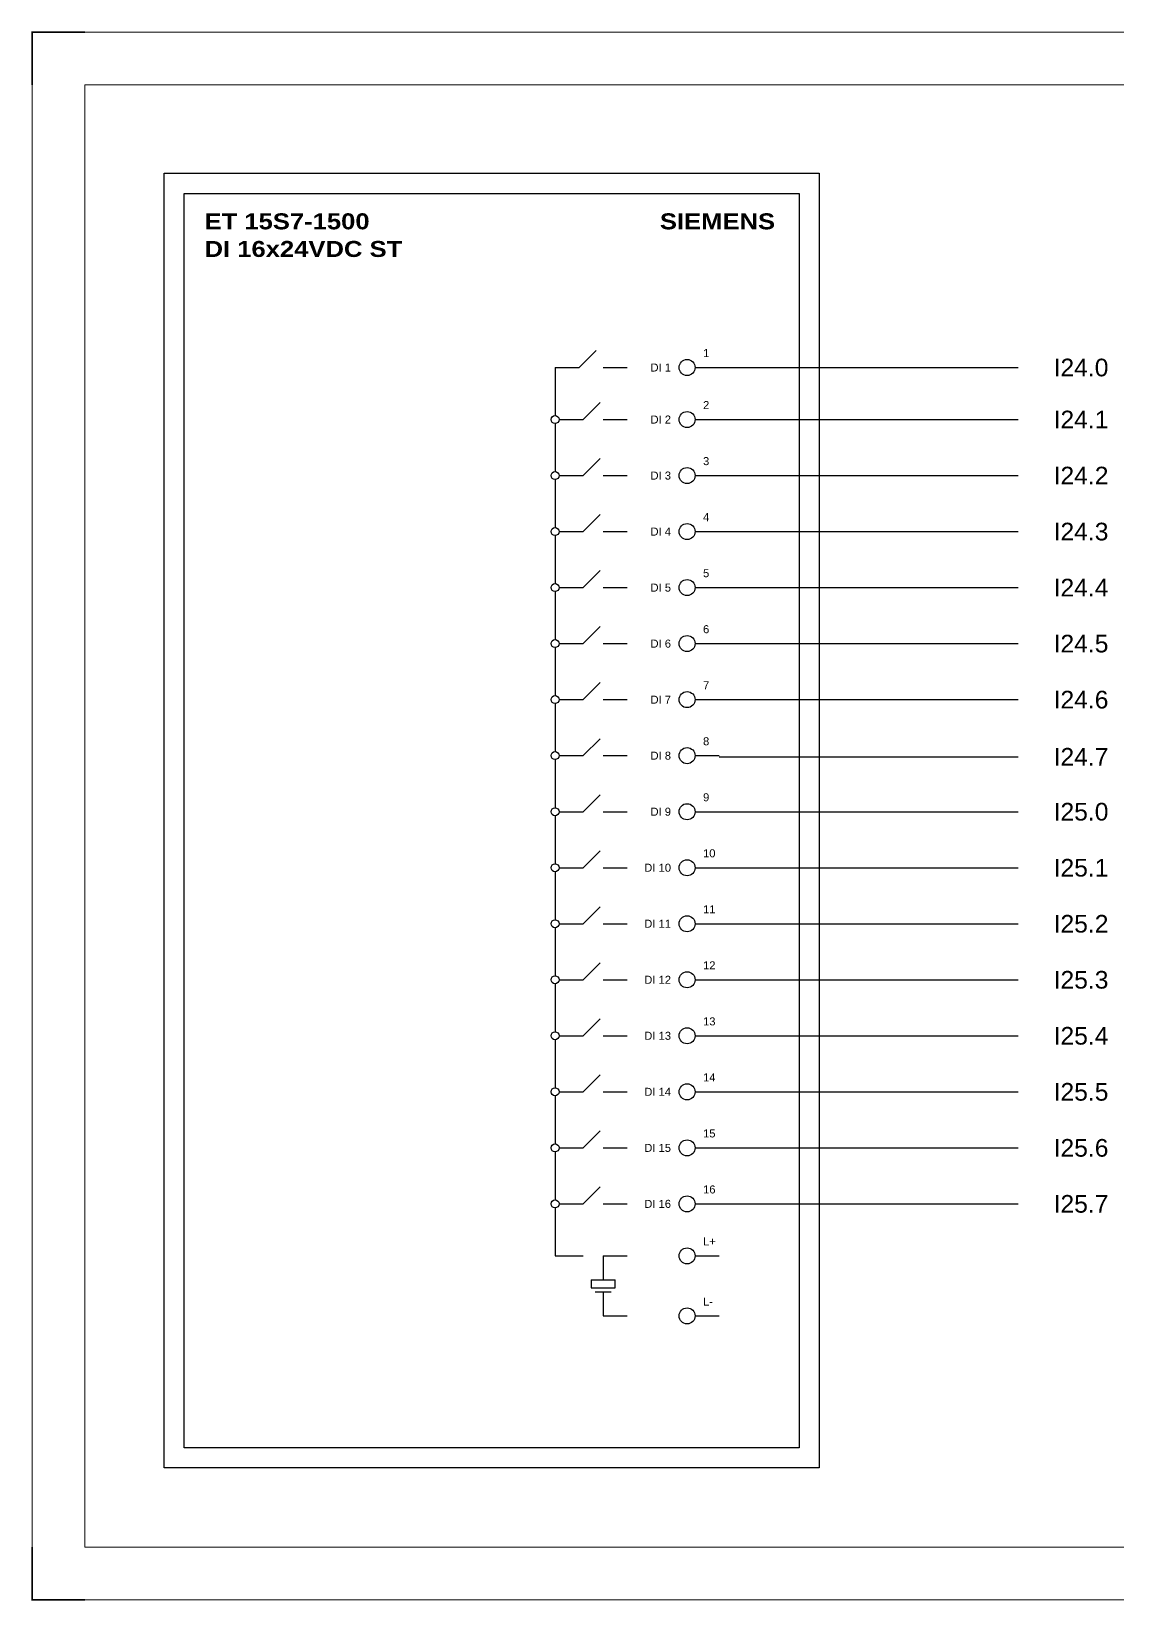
# Model space of a CAD drawing. Header units: centimetres. Extents: x 17259 to 54652, y 10858 to 53453.
# Drawn here: x 17259 to 20335, y 34615 to 39059 of the extents above; entities that cross this region are included whole.
import ezdxf
from ezdxf.enums import TextEntityAlignment as Align

# ---------------------------------------------------------------- set-up
doc = ezdxf.new("R2010")
doc.units = ezdxf.units.CM
doc.header["$MEASUREMENT"] = 0
doc.layers.add('Etiket-Line-L', color=7, linetype='Continuous')
doc.layers.add('EtIket-Line-S', color=2, linetype='Continuous')
doc.styles.add('Bold', font='ariblk.ttf', dxfattribs={"height": 25.4})
doc.styles.get("Standard").update_dxf_attribs({"font": 'arial.ttf'})

# ---------------------------------------------------------------- blocks, each defined once
blk = doc.blocks.new('x5 Out Line')
at = {"const_width": 0.3}
for points in [[(9.65, 286.71), (0, 286.71), (0, 277.06)], [(0, 9.65), (0, 0), (9.65, 0)]]:
    blk.add_lwpolyline(points, dxfattribs=at)
at = {"lineweight": 15}
blk.add_lwpolyline([(395.8, 9.65), (395.8, 277.06), (9.65, 277.06), (9.65, 9.65)], close=True, dxfattribs=at)
at = {"layer": 'EtIket-Line-S', "lineweight": 9, "ltscale": 0.5}
blk.add_lwpolyline([(0, 0), (405.45, 0), (405.45, 286.71), (0, 286.71)], close=True, dxfattribs=at)

msp = doc.modelspace()

# ---------------------------------------------------------------- linework, layer by layer
at = {"ltscale": 50}
for p, q in [((18809.8, 38107.5), (18857.9, 38155.6)), ((18741.8, 38107.5), (18809.8, 38107.5)), ((18741.8, 38107.5), (18741.8, 37971.5)), ((18877.8, 38107.5), (18945.8, 38107.5)), ((18821.1, 37960.2), (18869.2, 38008.3)), ((18753.1, 37960.2), (18821.1, 37960.2)), ((18877.8, 37960.2), (18945.8, 37960.2)), ((18741.8, 37948.9), (18741.8, 37812.9)), ((18821.1, 37801.5), (18869.2, 37849.6)), ((18741.8, 37790.2), (18741.8, 37654.2)), ((18753.1, 37801.5), (18821.1, 37801.5)), ((18877.8, 37801.5), (18945.8, 37801.5)), ((18821.1, 37642.9), (18869.2, 37691)), ((18753.1, 37642.9), (18821.1, 37642.9)), ((18877.8, 37642.9), (18945.8, 37642.9)), ((18741.8, 37631.6), (18741.8, 37495.6)), ((18821.1, 37484.2), (18869.2, 37532.3)), ((18741.8, 37472.9), (18741.8, 37336.9)), ((18753.1, 37484.2), (18821.1, 37484.2)), ((18877.8, 37484.2), (18945.8, 37484.2)), ((18821.1, 37325.6), (18869.2, 37373.6)), ((18741.8, 37314.2), (18741.8, 37178.2)), ((18753.1, 37325.6), (18821.1, 37325.6)), ((18877.8, 37325.6), (18945.8, 37325.6)), ((18821.1, 37166.9), (18869.2, 37215)), ((18741.8, 37155.6), (18741.8, 37019.6)), ((18753.1, 37166.9), (18821.1, 37166.9)), ((18877.8, 37166.9), (18945.8, 37166.9)), ((18821.1, 37008.3), (18869.2, 37056.3)), ((18741.8, 36996.9), (18741.8, 36860.9)), ((18753.1, 37008.3), (18821.1, 37008.3)), ((18877.8, 37008.3), (18945.8, 37008.3)), ((18821.1, 36849.6), (18869.2, 36897.7)), ((18753.1, 36849.6), (18821.1, 36849.6)), ((18877.8, 36849.6), (18945.8, 36849.6)), ((18741.8, 36838.3), (18741.8, 36702.3)), ((18821.1, 36690.9), (18869.2, 36739)), ((18741.8, 36679.6), (18741.8, 36543.6)), ((18753.1, 36690.9), (18821.1, 36690.9)), ((18877.8, 36690.9), (18945.8, 36690.9)), ((18821.1, 36532.3), (18869.2, 36580.4)), ((18753.1, 36532.3), (18821.1, 36532.3)), ((18877.8, 36532.3), (18945.8, 36532.3)), ((18741.8, 36520.9), (18741.8, 36385)), ((18821.1, 36373.6), (18869.2, 36421.7)), ((18741.8, 36362.3), (18741.8, 36226.3)), ((18753.1, 36373.6), (18821.1, 36373.6)), ((18877.8, 36373.6), (18945.8, 36373.6)), ((18821.1, 36215), (18869.2, 36263)), ((18741.8, 36203.6), (18741.8, 36067.6)), ((18753.1, 36215), (18821.1, 36215)), ((18877.8, 36215), (18945.8, 36215)), ((18821.1, 36056.3), (18869.2, 36104.4)), ((18741.8, 36045), (18741.8, 35909)), ((18753.1, 36056.3), (18821.1, 36056.3)), ((18877.8, 36056.3), (18945.8, 36056.3)), ((18821.1, 35897.6), (18869.2, 35945.7)), ((18741.8, 35886.3), (18741.8, 35750.3)), ((18753.1, 35897.6), (18821.1, 35897.6)), ((18877.8, 35897.6), (18945.8, 35897.6)), ((18821.1, 35739), (18869.2, 35787.1)), ((18753.1, 35739), (18821.1, 35739)), ((18877.8, 35739), (18945.8, 35739)), ((18741.8, 35727.7), (18741.8, 35591.7)), ((18741.8, 35591.7), (18821.1, 35591.7)), ((18877.8, 35591.7), (18945.8, 35591.7)), ((18877.8, 35591.7), (18877.8, 35523.7)), ((18843.8, 35523.7), (18911.8, 35523.7)), ((18843.8, 35523.7), (18843.8, 35501.2)), ((18911.8, 35501.2), (18911.8, 35523.7)), ((18843.8, 35501.2), (18911.8, 35501.2)), ((18855.1, 35489.7), (18900.4, 35489.7)), ((18877.8, 35489.7), (18877.8, 35421.7)), ((18877.8, 35421.7), (18945.8, 35421.7))]:
    msp.add_line(p, q, dxfattribs=at)
at = {"color": 6, "ltscale": 50}
for p, q in [((19138.1, 38107.5), (19206.1, 38107.5)), ((19138.1, 37960.2), (19206.1, 37960.2)), ((19138.1, 37801.5), (19206.1, 37801.5)), ((19138.1, 37642.9), (19206.1, 37642.9)), ((19138.1, 37484.2), (19206.1, 37484.2)), ((19138.1, 37325.6), (19206.1, 37325.6)), ((19138.1, 37166.9), (19206.1, 37166.9)), ((19138.1, 37008.3), (19206.1, 37008.3)), ((19138.1, 36849.6), (19206.1, 36849.6)), ((19138.1, 36690.9), (19206.1, 36690.9)), ((19138.1, 36532.3), (19206.1, 36532.3)), ((19138.1, 36373.6), (19206.1, 36373.6)), ((19138.1, 36215), (19206.1, 36215)), ((19138.1, 36056.3), (19206.1, 36056.3)), ((19138.1, 35897.6), (19206.1, 35897.6)), ((19138.1, 35739), (19206.1, 35739)), ((19138.1, 35591.7), (19206.1, 35591.7)), ((19138.1, 35421.7), (19206.1, 35421.7))]:
    msp.add_line(p, q, dxfattribs=at)
at = {"color": 146, "ltscale": 50, "true_color": 0x105689}
for p, q in [((19206.1, 38107.5), (20053.6, 38107.5)), ((19206.1, 37960.2), (20053.6, 37960.2)), ((19206.1, 37801.5), (20053.6, 37801.5)), ((19206.1, 37642.9), (20053.6, 37642.9)), ((19206.1, 37484.2), (20053.6, 37484.2)), ((19206.1, 37325.6), (20053.6, 37325.6)), ((19206.1, 37166.9), (20053.6, 37166.9)), ((19206.1, 37005.1), (20053.6, 37005.1)), ((19206.1, 36849.6), (20053.6, 36849.6)), ((19206.1, 36690.9), (20053.6, 36690.9)), ((19206.1, 36532.3), (20053.6, 36532.3)), ((19206.1, 36373.6), (20053.6, 36373.6)), ((19206.1, 36215), (20053.6, 36215)), ((19206.1, 36056.3), (20053.6, 36056.3)), ((19206.1, 35897.6), (20053.6, 35897.6)), ((19206.1, 35739), (20053.6, 35739))]:
    msp.add_line(p, q, dxfattribs=at)
at = {"ltscale": 50}
msp.add_lwpolyline([(17634.8, 38657.4), (19489.4, 38657.4), (19489.4, 34991.6), (17634.8, 34991.6)], close=True, dxfattribs=at)
at = {"color": 6, "ltscale": 50}
msp.add_lwpolyline([(17691.4, 38600.7), (19432.8, 38600.7), (19432.8, 35048.2), (17691.4, 35048.2)], close=True, dxfattribs=at)
at = {"color": 6, "ltscale": 500}
for centre in [(19115.5, 38107.5), (19115.5, 37960.2), (19115.5, 37801.5), (19115.5, 37642.9), (19115.5, 37484.2), (19115.5, 37325.6), (19115.5, 37166.9), (19115.5, 37008.3), (19115.5, 36849.6), (19115.5, 36690.9), (19115.5, 36532.3), (19115.5, 36373.6), (19115.5, 36215), (19115.5, 36056.3), (19115.5, 35897.6), (19115.5, 35739), (19115.5, 35591.7), (19115.5, 35421.7)]:
    msp.add_circle(centre, 22.7, dxfattribs=at)
at = {"ltscale": 500}
for centre in [(18741.8, 37960.2), (18741.8, 37801.5), (18741.8, 37642.9), (18741.8, 37484.2), (18741.8, 37325.6), (18741.8, 37166.9), (18741.8, 37008.3), (18741.8, 36849.6), (18741.8, 36690.9), (18741.8, 36532.3), (18741.8, 36373.6), (18741.8, 36215), (18741.8, 36056.3), (18741.8, 35897.6), (18741.8, 35739)]:
    msp.add_circle(centre, 11.3, dxfattribs=at)

# ---------------------------------------------------------------- block references
at = {"layer": 'Etiket-Line-L', "lineweight": 0, "xscale": 15.48351216233742, "yscale": 15.48351216233742, "zscale": 15.48351216233742}
msp.add_blockref('x5 Out Line', (17260.9, 34617.7), dxfattribs=at)

# ---------------------------------------------------------------- texts
at = {"ltscale": 500, "style": 'Bold'}
for s, p in [('ET 15S7-1500', (17749, 38544.1)), ('DI 16x24VDC ST', (17749, 38465.9))]:
    msp.add_text(s, height=45.331, dxfattribs=at).set_placement(p, align=Align.TOP_LEFT)
msp.add_text('SIEMENS', height=45.33, dxfattribs=at).set_placement((19364.8, 38544.1), align=Align.TOP_RIGHT)
at = {"ltscale": 500}
for s, height, p in [('1', 22.7, (19160.8, 38130.2)), ('2', 22.7, (19160.8, 37982.9)), ('3', 22.7, (19160.8, 37824.2)), ('4', 22.7, (19160.8, 37665.5)), ('5', 22.7, (19160.8, 37506.9)), ('6', 22.7, (19160.8, 37348.2)), ('7', 22.7, (19160.8, 37189.6)), ('8', 22.7, (19160.8, 37030.9)), ('9', 22.7, (19160.8, 36872.3)), ('10', 22.67, (19160.8, 36713.6)), ('11', 22.67, (19160.8, 36554.9)), ('12', 22.67, (19160.8, 36396.3)), ('13', 22.67, (19160.8, 36237.6)), ('14', 22.67, (19160.8, 36079)), ('15', 22.67, (19160.8, 35920.3)), ('16', 22.67, (19160.8, 35761.7)), ('L+', 22.67, (19160.8, 35614.3)), ('L-', 22.67, (19160.8, 35444.3))]:
    msp.add_text(s, height=height, dxfattribs=at).set_placement(p, align=Align.BOTTOM_LEFT)
for s, p in [('I24.0', (20153.6, 38107.5)), ('I24.1', (20153.6, 37960.2)), ('I24.2', (20153.6, 37801.5)), ('I24.3', (20153.6, 37642.9)), ('I24.4', (20153.6, 37484.2)), ('I24.5', (20153.6, 37325.6)), ('I24.6', (20153.6, 37166.9)), ('I24.7', (20153.6, 37005.1)), ('I25.0', (20153.6, 36849.6)), ('I25.1', (20153.6, 36690.9)), ('I25.2', (20153.6, 36532.3)), ('I25.3', (20153.6, 36373.6)), ('I25.4', (20153.6, 36215)), ('I25.5', (20153.6, 36056.3)), ('I25.6', (20153.6, 35897.6)), ('I25.7', (20153.6, 35739))]:
    msp.add_text(s, height=50, dxfattribs=at).set_placement(p, align=Align.MIDDLE_LEFT)
for s, p in [('DI 1', (19070.1, 38107.5)), ('DI 2', (19070.1, 37960.2)), ('DI 3', (19070.1, 37801.5)), ('DI 4', (19070.1, 37642.9)), ('DI 5', (19070.1, 37484.2)), ('DI 6', (19070.1, 37325.6)), ('DI 7', (19070.1, 37166.9)), ('DI 8', (19070.1, 37008.3)), ('DI 9', (19070.1, 36849.6)), ('DI 10', (19070.1, 36690.9)), ('DI 11', (19070.1, 36532.3)), ('DI 12', (19070.1, 36373.6)), ('DI 13', (19070.1, 36215)), ('DI 14', (19070.1, 36056.3)), ('DI 15', (19070.1, 35897.6)), ('DI 16', (19070.1, 35739))]:
    msp.add_text(s, height=22.67, dxfattribs=at).set_placement(p, align=Align.MIDDLE_RIGHT)

doc.saveas('drawing.dxf')
